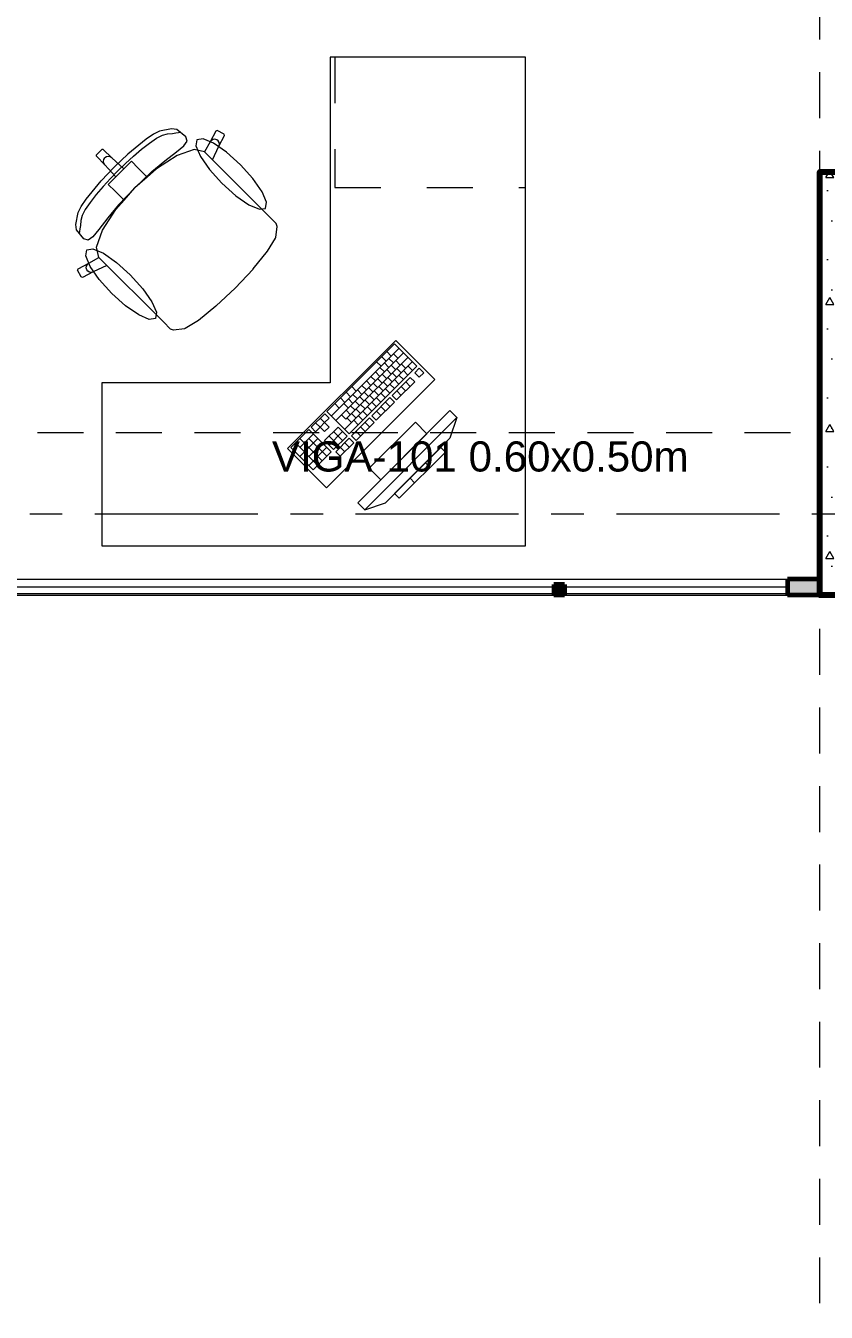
# Model space of a CAD drawing. Header units: inches. Extents: x -38 to 5698, y -33 to 92.
# Drawn here: x 106.133 to 108.589, y 27.499 to 31.448 of the extents above; entities that cross this region are included whole.
import ezdxf

# ---------------------------------------------------------------- set-up
doc = ezdxf.new("R2010")
doc.units = ezdxf.units.IN
doc.header["$MEASUREMENT"] = 0
doc.set_wipeout_variables(frame=1)
for name, pattern in [('Hidden Line', [0.195611, 0.141111, -0.0545]), ('Punto & Raya', [0.65, 0.5, -0.075, 0, -0.075]), ('Rayas', [0.282222, 0.141111, -0.141111]), ('Wipeout_Contour', [1, 0, -1])]:
    doc.linetypes.add(name, pattern=pattern)
for name, color, linetype in [('02 _ ARQ _ ALB _ Ejes Generales', 7, 'Continuous'), ('02 _ ARQ _ ZON _ Espacio.3D', 7, 'Continuous'), ('08 _ STR _ EXT _ 06 Columnas', 7, 'Continuous'), ('08 _ STR _ EXT _ 09 Vigas', 7, 'Continuous'), ('Acabado - Muros', 7, 'Continuous'), ('Interior - Mobiliario', 7, 'Continuous'), ('Notas - Etiquetas', 251, 'Continuous')]:
    doc.layers.add(name, color=color, linetype=linetype)
doc.styles.add('Estilo_Generado_4', font='swisse.ttf')
doc.dimstyles.new('Estilo_Generado__8', dxfattribs={"dimtxt": 0.18, "dimasz": 0.0912, "dimexe": 0.18, "dimexo": 0.0625, "dimgap": 0, "dimtad": 0, "dimtih": 1, "dimtoh": 1, "dimdec": 4, "dimzin": 0, "dimdsep": 46, "dimcen": 0.09, "dimadec": 0, "dimazin": 0, "dimtfac": 1, "dimtdec": 4, "dimtmove": 0, "dimatfit": 3, "dimldrblk": 'ARROWHEAD_5', "dimfxl": 1, "dimtolj": 1, "dimtzin": 0, "dimarcsym": 0})

# ---------------------------------------------------------------- blocks, each defined once
blk = doc.blocks.new('ARROWHEAD_5')
at = {"linetype": 'Continuous', "lineweight": 0}
blk.add_hatch(color=0, dxfattribs=at).paths.add_polyline_path([(-1, 0.2679), (0, 0), (-1, -0.2679)])
at = {"color": 0, "linetype": 'Continuous', "lineweight": 0}
blk.add_line((0, 0), (-1, 0), dxfattribs=at)

msp = doc.modelspace()

# ---------------------------------------------------------------- hatches: boundary and pattern name
at = {"layer": '08 _ STR _ EXT _ 06 Columnas', "linetype": 'Continuous', "lineweight": 9}
h = msp.add_hatch(dxfattribs=at)
h.set_pattern_fill('HORMIGÓN_EN_MASA_0002', style=0, pattern_type=2)
h.set_pattern_definition([(0, (92.5, 3e-09), (0, 0.3897114), [0.024375, -0.200625]), (0, (92.6125, 0.19486), (0, 0.3897114), [0.024375, -0.200625]), (60, (92.5, 3e-09), (-0.3375, 0.1948557), [0.024375, -0.200625]), (60, (92.725, 3e-09), (-0.3375, 0.1948557), [0.024375, -0.200625]), (120, (92.5244, 3e-09), (0.3375, 0.1948557), [0.024375, -0.200625]), (120, (92.7494, 3e-09), (0.3375, 0.1948557), [0.024375, -0.200625]), (0, (92.500015, 0.0375), (0, 0.075), [0, -0.075, 0, -0.1125]), (45, (92.537515, 0.0375), (-0.05303301, 0.05303301), [0, -0.05625, 0, -0.09375])])
h.paths.add_polyline_path([(109.47, 29.7), (109.47, 30.1999), (109.07, 30.2), (109.07, 31.0001), (108.57, 31.0002), (108.57, 29.7)])

# ---------------------------------------------------------------- linework, layer by layer
at = {"layer": '02 _ ARQ _ ALB _ Ejes Generales', "color": 252, "linetype": 'Punto & Raya', "lineweight": 13}
msp.add_line((98.3454, 29.95), (147.07, 29.95), dxfattribs=at)
at = {"layer": '02 _ ARQ _ ZON _ Espacio.3D', "color": 254, "linetype": 'Continuous', "lineweight": 0, "flags": 128}
msp.add_lwpolyline([(100.82, 33.75), (100.82, 29.75), (101.57, 29.75), (101.57, 30.7), (102.07, 30.7), (102.07, 30.2), (102.57, 30.2), (102.57, 29.7), (108.57, 29.7), (108.57, 31.0002), (112.57, 31.0001), (112.57, 29.6999), (115.57, 29.7), (115.57, 30.8002), (116.07, 30.8001)], dxfattribs=at)
msp.add_lwpolyline([(100.8201, 17.4), (112.52, 17.4), (112.52, 29.6999), (100.82, 29.7), (100.82, 27.9653), (102.07, 27.9653), (102.07, 27.7902), (100.82, 27.7902)], close=True, dxfattribs=at)
at = {"layer": '08 _ STR _ EXT _ 06 Columnas', "color": 7, "linetype": 'Continuous', "lineweight": 80, "flags": 128}
msp.add_lwpolyline([(109.47, 29.7), (108.57, 29.7), (108.57, 31.0002), (109.07, 31.0001), (109.07, 30.2), (109.47, 30.1999)], close=True, dxfattribs=at)
at = {"layer": '08 _ STR _ EXT _ 09 Vigas', "color": 251, "linetype": 'Hidden Line', "lineweight": 13}
for p, q in [((108.57, 30.2), (108.57, 39.4)), ((102.07, 30.2), (108.57, 30.2)), ((108.57, 17.4), (108.57, 29.7))]:
    msp.add_line(p, q, dxfattribs=at)
at = {"layer": 'Acabado - Muros', "color": 7, "linetype": 'Continuous', "lineweight": 60}
msp.add_line((108.57, 29.75), (108.57, 29.7), dxfattribs=at)
at = {"layer": 'Interior - Mobiliario', "color": 175, "linetype": 'Rayas', "lineweight": 13}
for p, q in [((107.082, 31.3517), (107.082, 30.9517)), ((107.082, 30.9517), (107.667, 30.9517))]:
    msp.add_line(p, q, dxfattribs=at)
at = {"layer": 'Interior - Mobiliario', "color": 175, "linetype": 'Continuous', "lineweight": 13}
for p, q in [((106.5441, 31.1243), (106.5248, 31.1153)), ((106.5802, 31.132), (106.5441, 31.1243)), ((106.597, 31.1302), (106.5802, 31.132)), ((106.5835, 31.1177), (106.5942, 31.1197)), ((106.5942, 31.1197), (106.6023, 31.1205)), ((106.6248, 31.107), (106.597, 31.1302)), ((106.6023, 31.1205), (106.6068, 31.1213)), ((106.7162, 31.125), (106.6992, 31.0919)), ((106.7202, 31.1263), (106.7162, 31.125)), ((106.7416, 31.1155), (106.7202, 31.1263)), ((106.5031, 31.1004), (106.4464, 31.0536)), ((106.4888, 31.0692), (106.5126, 31.0878)), ((106.5248, 31.1153), (106.5031, 31.1004)), ((106.5126, 31.0878), (106.5345, 31.1027)), ((106.5345, 31.1027), (106.5533, 31.1126)), ((106.5533, 31.1126), (106.5681, 31.1165)), ((106.5681, 31.1165), (106.5835, 31.1177)), ((106.6182, 31.0797), (106.6282, 31.0941)), ((106.6282, 31.0941), (106.6248, 31.107)), ((106.6992, 31.0919), (106.6819, 31.0609)), ((106.7029, 31.0965), (106.6992, 31.0919)), ((106.708, 31.0994), (106.7029, 31.0965)), ((106.7138, 31.1001), (106.708, 31.0994)), ((106.7194, 31.0985), (106.7138, 31.1001)), ((106.724, 31.0949), (106.7194, 31.0985)), ((106.7269, 31.0898), (106.724, 31.0949)), ((106.7259, 31.0784), (106.7429, 31.1115)), ((106.7259, 31.0784), (106.7275, 31.084)), ((106.7275, 31.084), (106.7269, 31.0898)), ((106.7429, 31.1115), (106.7416, 31.1155)), ((106.3499, 31.0517), (106.3584, 31.0602)), ((106.3499, 31.0475), (106.3499, 31.0517)), ((106.376, 31.0214), (106.3499, 31.0475)), ((106.367, 31.0688), (106.3584, 31.0602)), ((106.3712, 31.0688), (106.367, 31.0688)), ((106.3973, 31.0427), (106.3712, 31.0688)), ((106.3728, 31.0377), (106.3761, 31.0426)), ((106.381, 31.0459), (106.3761, 31.0426)), ((106.3867, 31.0471), (106.381, 31.0459)), ((106.3925, 31.046), (106.3867, 31.0471)), ((106.3973, 31.0427), (106.3925, 31.046)), ((106.4338, 31.0087), (106.3973, 31.0427)), ((106.4464, 31.0536), (106.4042, 31.0145)), ((106.4394, 31.0255), (106.4641, 31.0481)), ((106.4641, 31.0481), (106.4888, 31.0692)), ((106.598, 31.05), (106.5341, 31.0086)), ((106.5598, 31.0332), (106.5959, 31.0611)), ((106.5959, 31.0611), (106.6182, 31.0797)), ((106.6499, 31.0683), (106.598, 31.05)), ((106.6819, 31.0609), (106.6499, 31.0683)), ((106.6821, 31.0608), (106.6819, 31.0609)), ((106.6821, 31.0608), (106.7063, 31.0366)), ((106.7063, 31.0366), (106.7259, 31.0784)), ((106.3651, 30.9722), (106.4042, 31.0145)), ((106.3716, 31.032), (106.3728, 31.0377)), ((106.3727, 31.0262), (106.3716, 31.032)), ((106.376, 31.0214), (106.3727, 31.0262)), ((106.41, 30.9848), (106.376, 31.0214)), ((106.416, 31.0027), (106.3932, 30.9792)), ((106.416, 31.0027), (106.4394, 31.0255)), ((106.4338, 31.0087), (106.4219, 30.9968)), ((106.4575, 31.0324), (106.4338, 31.0087)), ((106.4786, 31.0112), (106.4575, 31.0324)), ((106.506, 30.9838), (106.4786, 31.0112)), ((106.5341, 31.0086), (106.506, 30.9838)), ((106.5205, 31.0005), (106.5598, 31.0332)), ((106.8542, 30.8887), (106.7063, 31.0366)), ((106.3183, 30.9155), (106.3651, 30.9722)), ((106.3932, 30.9792), (106.3706, 30.9546)), ((106.3863, 30.9612), (106.41, 30.9848)), ((106.41, 30.9848), (106.4219, 30.9968)), ((106.4677, 30.951), (106.5205, 31.0005)), ((106.506, 30.9838), (106.4682, 30.9505)), ((106.3495, 30.9299), (106.3309, 30.9061)), ((106.3706, 30.9546), (106.3495, 30.9299)), ((106.4075, 30.9401), (106.3863, 30.9612)), ((106.4348, 30.9127), (106.4075, 30.9401)), ((106.4677, 30.951), (106.4182, 30.8982)), ((106.4348, 30.9127), (106.4682, 30.9505)), ((106.2944, 30.8746), (106.3034, 30.8939)), ((106.3034, 30.8939), (106.3183, 30.9155)), ((106.316, 30.8842), (106.3061, 30.8654)), ((106.3309, 30.9061), (106.316, 30.8842)), ((106.3687, 30.8207), (106.4101, 30.8845)), ((106.4182, 30.8982), (106.3855, 30.8589)), ((106.4101, 30.8845), (106.4348, 30.9127)), ((106.8797, 30.8632), (106.8542, 30.8887)), ((106.2867, 30.8385), (106.2944, 30.8746)), ((106.3022, 30.8506), (106.301, 30.8352)), ((106.3061, 30.8654), (106.3022, 30.8506)), ((106.3855, 30.8589), (106.3576, 30.8228)), ((106.9017, 30.8413), (106.8797, 30.8632)), ((106.2885, 30.8217), (106.2867, 30.8385)), ((106.3117, 30.7939), (106.2885, 30.8217)), ((106.2982, 30.8164), (106.2974, 30.8119)), ((106.299, 30.8245), (106.2982, 30.8164)), ((106.301, 30.8352), (106.299, 30.8245)), ((106.3576, 30.8228), (106.339, 30.8005)), ((106.3504, 30.7688), (106.3687, 30.8207)), ((106.9005, 30.7981), (106.9045, 30.832)), ((106.9045, 30.832), (106.9017, 30.8413)), ((106.3246, 30.7905), (106.3117, 30.7939)), ((106.339, 30.8005), (106.3246, 30.7905)), ((106.3578, 30.7368), (106.3504, 30.7688)), ((106.8747, 30.7559), (106.8996, 30.7959)), ((106.8996, 30.7959), (106.9005, 30.7981)), ((106.3268, 30.7195), (106.3578, 30.7368)), ((106.3579, 30.7366), (106.3578, 30.7368)), ((106.3579, 30.7366), (106.3821, 30.7124)), ((106.8312, 30.7022), (106.8747, 30.7559)), ((106.2924, 30.6985), (106.2937, 30.7025)), ((106.3032, 30.6771), (106.2924, 30.6985)), ((106.2937, 30.7025), (106.3268, 30.7195)), ((106.3403, 30.6928), (106.3072, 30.6758)), ((106.3186, 30.7049), (106.3193, 30.7107)), ((106.3202, 30.6992), (106.3186, 30.7049)), ((106.3193, 30.7107), (106.3222, 30.7158)), ((106.3238, 30.6947), (106.3202, 30.6992)), ((106.3222, 30.7158), (106.3268, 30.7195)), ((106.3289, 30.6918), (106.3238, 30.6947)), ((106.3347, 30.6911), (106.3289, 30.6918)), ((106.3403, 30.6928), (106.3347, 30.6911)), ((106.3821, 30.7124), (106.3403, 30.6928)), ((106.53, 30.5645), (106.3821, 30.7124)), ((106.7756, 30.6431), (106.8305, 30.7014)), ((106.8305, 30.7014), (106.8312, 30.7022)), ((106.3072, 30.6758), (106.3032, 30.6771)), ((106.7756, 30.6431), (106.7173, 30.5882)), ((106.7165, 30.5875), (106.6628, 30.544)), ((106.7173, 30.5882), (106.7165, 30.5875)), ((106.5555, 30.539), (106.53, 30.5645)), ((106.5774, 30.517), (106.5555, 30.539)), ((106.6628, 30.544), (106.6228, 30.519)), ((106.5867, 30.5142), (106.5774, 30.517)), ((106.6206, 30.5182), (106.5867, 30.5142)), ((106.6228, 30.519), (106.6206, 30.5182)), ((107.2651, 30.4721), (107.0574, 30.2644)), ((107.2788, 30.4584), (107.0711, 30.2507)), ((107.3336, 30.4035), (107.2651, 30.4721)), ((107.2925, 30.4447), (107.0848, 30.237)), ((107.3199, 30.4173), (107.1122, 30.2095)), ((107.3062, 30.431), (107.1158, 30.2406)), ((107.2097, 30.4167), (107.2234, 30.403)), ((107.2253, 30.4323), (107.239, 30.4186)), ((107.2338, 30.4134), (107.2475, 30.3997)), ((107.2408, 30.4479), (107.2545, 30.4342)), ((107.2476, 30.4272), (107.2613, 30.4135)), ((107.2615, 30.4411), (107.2752, 30.4274)), ((107.2683, 30.4205), (107.282, 30.4067)), ((107.2854, 30.4102), (107.2991, 30.3965)), ((107.1259, 30.1958), (107.3336, 30.4035)), ((107.1922, 30.3719), (107.2059, 30.3581)), ((107.2061, 30.3857), (107.2198, 30.372)), ((107.2199, 30.3995), (107.2336, 30.3858)), ((107.2267, 30.3789), (107.2404, 30.3652)), ((107.2406, 30.3928), (107.2543, 30.379)), ((107.2544, 30.4066), (107.2681, 30.3929)), ((107.2577, 30.3825), (107.2715, 30.3688)), ((107.2716, 30.3964), (107.2853, 30.3826)), ((107.2784, 30.3757), (107.2921, 30.362)), ((107.2922, 30.3896), (107.3059, 30.3759)), ((107.3061, 30.4034), (107.3198, 30.3897)), ((107.3405, 30.3967), (107.3266, 30.3828)), ((107.3266, 30.3828), (107.3404, 30.3691)), ((107.3404, 30.3691), (107.3542, 30.383)), ((107.3542, 30.383), (107.3405, 30.3967)), ((107.1335, 30.3406), (107.1472, 30.3268)), ((107.1507, 30.3303), (107.1644, 30.3166)), ((107.1645, 30.3442), (107.1783, 30.3304)), ((107.1784, 30.358), (107.1921, 30.3443)), ((107.1852, 30.3374), (107.1989, 30.3237)), ((107.199, 30.3512), (107.2127, 30.3375)), ((107.2129, 30.3651), (107.2266, 30.3513)), ((107.2162, 30.341), (107.2299, 30.3272)), ((107.23, 30.3548), (107.2438, 30.3411)), ((107.2368, 30.3342), (107.2505, 30.3205)), ((107.2439, 30.3687), (107.2576, 30.3549)), ((107.2507, 30.348), (107.2644, 30.3343)), ((107.3128, 30.369), (107.2574, 30.3136)), ((107.2645, 30.3619), (107.2782, 30.3482)), ((107.2711, 30.2999), (107.3265, 30.3553)), ((107.2851, 30.3413), (107.2988, 30.3276)), ((107.2989, 30.3551), (107.3127, 30.3414)), ((107.3265, 30.3553), (107.3128, 30.369)), ((107.0989, 30.3059), (107.1126, 30.2922)), ((107.1162, 30.3233), (107.1299, 30.3095)), ((107.123, 30.3026), (107.1367, 30.2889)), ((107.1368, 30.3165), (107.1506, 30.3027)), ((107.1436, 30.2958), (107.1573, 30.2821)), ((107.1575, 30.3097), (107.1712, 30.296)), ((107.1713, 30.3235), (107.185, 30.3098)), ((107.1747, 30.2994), (107.1884, 30.2857)), ((107.1885, 30.3133), (107.2022, 30.2996)), ((107.2505, 30.3067), (107.1951, 30.2513)), ((107.1953, 30.2926), (107.209, 30.2789)), ((107.2024, 30.3271), (107.2161, 30.3134)), ((107.2088, 30.2376), (107.2642, 30.293)), ((107.2091, 30.3065), (107.2229, 30.2928)), ((107.223, 30.3203), (107.2367, 30.3066)), ((107.2366, 30.2928), (107.2503, 30.2791)), ((107.2642, 30.293), (107.2505, 30.3067)), ((107.2574, 30.3136), (107.2711, 30.2999)), ((107.2713, 30.3275), (107.285, 30.3137)), ((107.0504, 30.2575), (107.0089, 30.2159)), ((107.0641, 30.2438), (107.0504, 30.2575)), ((107.0574, 30.2644), (107.1259, 30.1958)), ((107.0816, 30.2886), (107.0953, 30.2749)), ((107.1021, 30.2543), (107.1158, 30.2406)), ((107.1091, 30.2888), (107.1229, 30.2751)), ((107.1159, 30.2681), (107.1297, 30.2544)), ((107.1298, 30.282), (107.1435, 30.2683)), ((107.1331, 30.2579), (107.1468, 30.2442)), ((107.147, 30.2717), (107.1607, 30.258)), ((107.4347, 30.2668), (107.1519, 29.984)), ((107.1538, 30.2511), (107.1675, 30.2374)), ((107.1608, 30.2856), (107.1745, 30.2719)), ((107.1676, 30.2649), (107.1813, 30.2512)), ((107.1814, 30.2788), (107.1952, 30.2651)), ((107.1951, 30.2513), (107.2088, 30.2376)), ((107.2089, 30.2651), (107.2227, 30.2514)), ((107.2228, 30.279), (107.2365, 30.2653)), ((107.4559, 30.2456), (107.4347, 30.2668)), ((107.0089, 30.2159), (107.0226, 30.2022)), ((107.0226, 30.2022), (107.0364, 30.2161)), ((107.0227, 30.2298), (107.0364, 30.2161)), ((107.0503, 30.2299), (107.0364, 30.2161)), ((107.0364, 30.2161), (107.0502, 30.2024)), ((107.0366, 30.2436), (107.0503, 30.2299)), ((107.0916, 30.2163), (107.05, 30.1748)), ((107.0502, 30.2024), (107.064, 30.2162)), ((107.0503, 30.2299), (107.0641, 30.2438)), ((107.064, 30.2162), (107.0503, 30.2299)), ((107.119, 30.1889), (107.0916, 30.2163)), ((107.1193, 30.244), (107.133, 30.2303)), ((107.1882, 30.2444), (107.1328, 30.189)), ((107.1399, 30.2372), (107.1536, 30.2235)), ((107.1465, 30.1753), (107.2019, 30.2307)), ((107.1605, 30.2167), (107.1742, 30.203)), ((107.1731, 29.9627), (107.4559, 30.2456)), ((107.1743, 30.2305), (107.188, 30.2168)), ((107.3287, 30.2314), (107.1872, 30.09)), ((107.2019, 30.2307), (107.1882, 30.2444)), ((107.364, 30.1961), (107.3287, 30.2314)), ((107.4559, 30.2456), (107.4347, 30.1819)), ((107.002, 30.209), (106.9466, 30.1536)), ((107.0294, 30.1816), (106.974, 30.1262)), ((107.0157, 30.1953), (106.9741, 30.1538)), ((106.9743, 30.1813), (107.0428, 30.1127)), ((107.0018, 30.1814), (107.0567, 30.1266)), ((107.0705, 30.1404), (107.002, 30.209)), ((107.05, 30.1748), (107.0775, 30.1474)), ((107.1053, 30.2026), (107.0637, 30.1611)), ((107.0639, 30.1886), (107.0913, 30.1612)), ((107.0775, 30.1474), (107.119, 30.1889)), ((107.0777, 30.2025), (107.1052, 30.1751)), ((107.1259, 30.1821), (107.0843, 30.1405)), ((107.1396, 30.1683), (107.1259, 30.1821)), ((107.1328, 30.189), (107.1465, 30.1753)), ((107.1466, 30.2028), (107.1603, 30.1891)), ((107.2226, 30.0547), (107.364, 30.1961)), ((107.4347, 30.1819), (107.2367, 29.984)), ((106.9466, 30.1536), (107.0151, 30.0851)), ((106.9604, 30.1675), (107.029, 30.0989)), ((107.0568, 30.1542), (107.0014, 30.0988)), ((107.0431, 30.1679), (107.0016, 30.1263)), ((107.0151, 30.0851), (107.0705, 30.1404)), ((107.0843, 30.1405), (107.098, 30.1268)), ((107.098, 30.1268), (107.1396, 30.1683)), ((107.0982, 30.1544), (107.1119, 30.1406)), ((107.112, 30.1682), (107.1257, 30.1545)), ((107.4064, 30.1537), (107.265, 30.0122)), ((107.2792, 29.9981), (107.4206, 30.1395)), ((107.4206, 30.1395), (107.4064, 30.1537)), ((107.3593, 30.1065), (107.3734, 30.0924)), ((107.1872, 30.09), (107.2226, 30.0547)), ((107.3122, 30.0594), (107.3263, 30.0452)), ((107.1519, 29.984), (107.1731, 29.9627)), ((107.1731, 29.9627), (107.2367, 29.984)), ((107.265, 30.0122), (107.2792, 29.9981))]:
    msp.add_line(p, q, dxfattribs=at)
at = {"layer": 'Interior - Mobiliario', "color": 175, "linetype": 'Continuous', "lineweight": 13, "flags": 128}
for points in [[(107.667, 29.8517), (107.667, 31.3517), (107.067, 31.3517), (107.067, 30.3517), (106.367, 30.3517), (106.367, 29.8517)], [(106.7921, 31.0215), (106.7496, 31.0597), (106.7093, 31.0877), (106.6772, 31.1013), (106.6583, 31.0984), (106.6554, 31.0795), (106.669, 31.0474), (106.697, 31.0071), (106.7352, 30.9646), (106.7777, 30.9264), (106.818, 30.8984), (106.8501, 30.8848), (106.869, 30.8877), (106.8719, 30.9066), (106.8583, 30.9387), (106.8303, 30.979)], [(106.3972, 30.6266), (106.359, 30.6691), (106.331, 30.7094), (106.3174, 30.7415), (106.3203, 30.7604), (106.3392, 30.7633), (106.3713, 30.7497), (106.4116, 30.7216), (106.4541, 30.6835), (106.4923, 30.641), (106.5203, 30.6007), (106.5339, 30.5686), (106.531, 30.5497), (106.5121, 30.5468), (106.48, 30.5604), (106.4397, 30.5884)], [(107.3888, 30.3623), (107.2686, 30.4825), (106.9362, 30.1501), (107.0564, 30.0299)]]:
    msp.add_lwpolyline(points, close=True, dxfattribs=at)

# ---------------------------------------------------------------- texts
at = {"layer": 'Notas - Etiquetas', "color": 8, "linetype": 'Continuous', "lineweight": 13, "insert": (106.8886, 30.1724), "char_height": 0.0925, "attachment_point": 1, "style": 'Estilo_Generado_4'}
msp.add_mtext('\\A1;{\\pql;\\fSwis721 Ex BT|b0|i0|c0|p34;VIGA-101\\fSwis721 Ex BT|b0|i0|c0|p34; \\fSwis721 Ex BT|b0|i0|c0|p34;0.60\\fSwis721 Ex BT|b0|i0|c0|p34;x\\fSwis721 Ex BT|b0|i0|c0|p34;0.50\\fSwis721 Ex BT|b0|i0|c0|p34;m}', dxfattribs=at)

# ---------------------------------------------------------------- leaders
at = {"layer": 'Notas - Etiquetas', "color": 8, "linetype": 'Continuous', "lineweight": 13, "annotation_type": 0, "has_hookline": 1, "hookline_direction": 1, "text_width": 1.9482}
msp.add_leader([(111.4362, 30.9851), (111.2891, 31.1664), (109.2084, 31.1664)], dimstyle='Estilo_Generado__8', dxfattribs=at)

# ---------------------------------------------------------------- next in the draw order: wipeouts: each hides what was drawn before it
at = {"color": 254, "linetype": 'Wipeout_Contour', "lineweight": 0, "ltscale": 4913.906819}
msp.add_wipeout([(105.62, 29.75), (105.62, 29.7), (107.7535, 29.7), (107.7535, 29.733), (107.77, 29.733), (107.77, 29.75)], dxfattribs=at).dxf.layer = 'Acabado - Muros'

# ---------------------------------------------------------------- next in the draw order: wipeouts: each hides what was drawn before it
at = {"color": 254, "linetype": 'Wipeout_Contour', "lineweight": 0, "ltscale": 4921.605313}
msp.add_wipeout([(107.77, 29.733), (107.7865, 29.733), (107.7865, 29.7), (108.47, 29.7), (108.47, 29.75), (107.77, 29.75)], dxfattribs=at).dxf.layer = 'Acabado - Muros'

# ---------------------------------------------------------------- next in the draw order: linework, layer by layer
at = {"layer": 'Acabado - Muros', "color": 7, "linetype": 'Continuous', "lineweight": 60}
msp.add_line((108.57, 29.75), (108.47, 29.75), dxfattribs=at)
at = {"layer": 'Acabado - Muros', "color": 251, "linetype": 'Continuous', "lineweight": 13, "flags": 128}
for points in [[(105.62, 29.75), (107.77, 29.75), (108.47, 29.75)], [(105.62, 29.7), (107.7535, 29.7)], [(107.7865, 29.7), (108.47, 29.7)]]:
    msp.add_lwpolyline(points, dxfattribs=at)

# ---------------------------------------------------------------- next in the draw order: wipeouts: each hides what was drawn before it
at = {"color": 254, "linetype": 'Wipeout_Contour', "lineweight": 0, "ltscale": 3275.141063}
msp.add_wipeout([(107.7535, 29.705), (107.7535, 29.725), (105.62, 29.725), (105.62, 29.705)], dxfattribs=at).dxf.layer = 'Acabado - Muros'
at = {"color": 254, "linetype": 'Wipeout_Contour', "lineweight": 0, "ltscale": 3280.903339}
msp.add_wipeout([(108.47, 29.705), (108.47, 29.725), (107.7865, 29.725), (107.7865, 29.705)], dxfattribs=at).dxf.layer = 'Acabado - Muros'

# ---------------------------------------------------------------- next in the draw order: hatches: boundary and pattern name
at = {"layer": 'Acabado - Muros', "linetype": 'Continuous', "lineweight": 0}
for points in [[(108.47, 29.7), (108.57, 29.7), (108.57, 29.75), (108.47, 29.75)], [(107.7865, 29.733), (107.7535, 29.733), (107.7535, 29.7), (107.7865, 29.7)]]:
    msp.add_hatch(color=254, dxfattribs=at).paths.add_polyline_path(points)

# ---------------------------------------------------------------- next in the draw order: linework, layer by layer
at = {"layer": '08 _ STR _ EXT _ 09 Vigas', "color": 251, "linetype": 'Hidden Line', "lineweight": 13}
msp.add_line((102.07, 29.7), (122.57, 29.7), dxfattribs=at)
at = {"layer": 'Acabado - Muros', "color": 7, "linetype": 'Continuous', "lineweight": 60}
for p, q in [((108.47, 29.75), (108.47, 29.7)), ((107.7865, 29.733), (107.7535, 29.733)), ((107.7535, 29.733), (107.7535, 29.7)), ((107.7865, 29.7), (107.7535, 29.7)), ((107.7865, 29.733), (107.7865, 29.7)), ((108.57, 29.7), (108.47, 29.7))]:
    msp.add_line(p, q, dxfattribs=at)
at = {"layer": 'Acabado - Muros', "color": 7, "linetype": 'Continuous', "lineweight": 13, "flags": 128}
for points in [[(107.7535, 29.705), (107.7535, 29.725), (105.62, 29.725), (105.62, 29.705)], [(108.47, 29.705), (108.47, 29.725), (107.7865, 29.725), (107.7865, 29.705)]]:
    msp.add_lwpolyline(points, close=True, dxfattribs=at)

# ---------------------------------------------------------------- next in the draw order: leaders
at = {"layer": 'Notas - Etiquetas', "color": 8, "linetype": 'Continuous', "lineweight": 13, "annotation_type": 0, "has_hookline": 1, "hookline_direction": 1, "text_width": 1.9482}
msp.add_leader([(112.103, 29.715), (111.945, 29.4998), (109.8031, 29.4998)], dimstyle='Estilo_Generado__8', dxfattribs=at)

doc.saveas('drawing.dxf')
